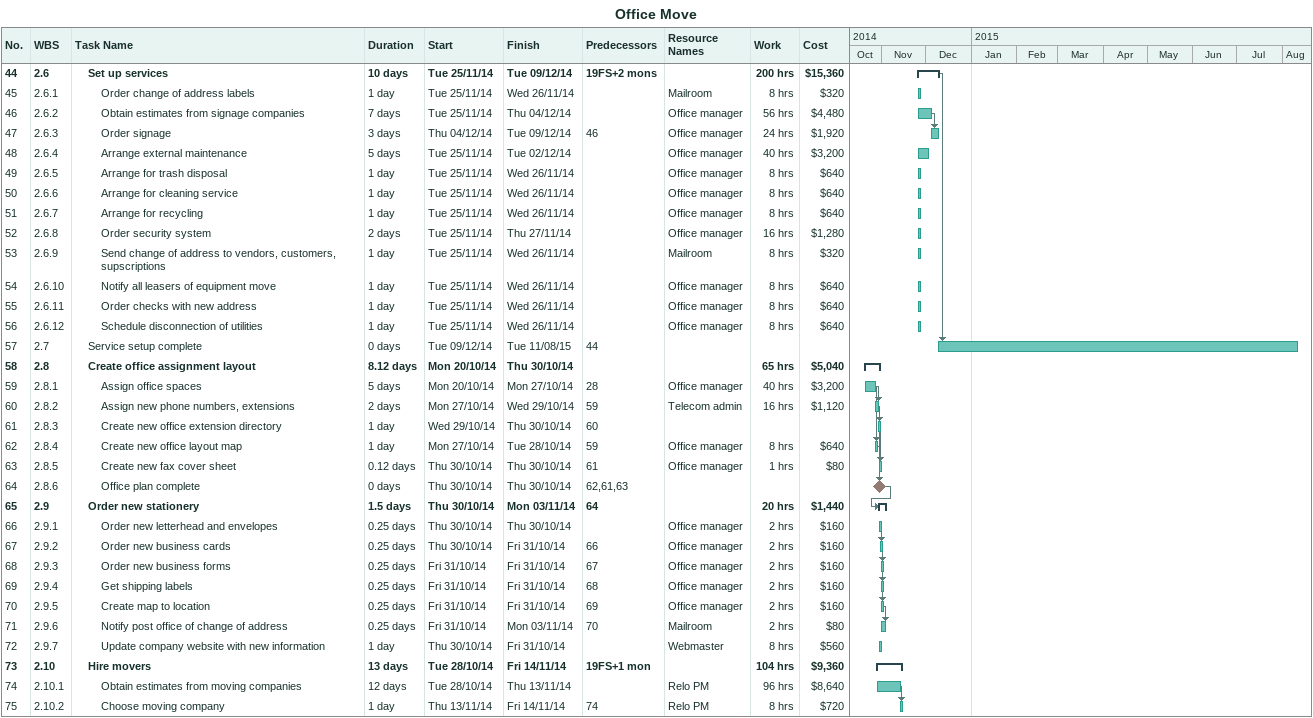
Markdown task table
Office Move

| ID | WBS | Task | Duration | Start | Finish | Predecessors | Resources | Work (h) | Cost ($) |
|---|---|---|---|---|---|---|---|---|---|
| 44 | 2.6 | **Set up services** | 10d | 2014-11-25 | 2014-12-09 | 19FS+2mo |  | 200 | 15360 |
| 45 | 2.6.1 | Order change of address labels | 1d | 2014-11-25 | 2014-11-26 |  | Mailroom | 8 | 320 |
| 46 | 2.6.2 | Obtain estimates from signage companies | 7d | 2014-11-25 | 2014-12-04 |  | Office manager | 56 | 4480 |
| 47 | 2.6.3 | Order signage | 3d | 2014-12-04 | 2014-12-09 | 46 | Office manager | 24 | 1920 |
| 48 | 2.6.4 | Arrange external maintenance | 5d | 2014-11-25 | 2014-12-02 |  | Office manager | 40 | 3200 |
| 49 | 2.6.5 | Arrange for trash disposal | 1d | 2014-11-25 | 2014-11-26 |  | Office manager | 8 | 640 |
| 50 | 2.6.6 | Arrange for cleaning service | 1d | 2014-11-25 | 2014-11-26 |  | Office manager | 8 | 640 |
| 51 | 2.6.7 | Arrange for recycling | 1d | 2014-11-25 | 2014-11-26 |  | Office manager | 8 | 640 |
| 52 | 2.6.8 | Order security system | 2d | 2014-11-25 | 2014-11-27 |  | Office manager | 16 | 1280 |
| 53 | 2.6.9 | Send change of address to vendors, customers, supscriptions | 1d | 2014-11-25 | 2014-11-26 |  | Mailroom | 8 | 320 |
| 54 | 2.6.10 | Notify all leasers of equipment move | 1d | 2014-11-25 | 2014-11-26 |  | Office manager | 8 | 640 |
| 55 | 2.6.11 | Order checks with new address | 1d | 2014-11-25 | 2014-11-26 |  | Office manager | 8 | 640 |
| 56 | 2.6.12 | Schedule disconnection of utilities | 1d | 2014-11-25 | 2014-11-26 |  | Office manager | 8 | 640 |
| 57 | 2.7 | Service setup complete | 0d | 2014-12-09 | 2015-08-11 | 44 |  |  |  |
| 58 | 2.8 | **Create office assignment layout** | 8.12d | 2014-10-20 | 2014-10-30 |  |  | 65 | 5040 |
| 59 | 2.8.1 | Assign office spaces | 5d | 2014-10-20 | 2014-10-27 | 28 | Office manager | 40 | 3200 |
| 60 | 2.8.2 | Assign new phone numbers, extensions | 2d | 2014-10-27 | 2014-10-29 | 59 | Telecom admin | 16 | 1120 |
| 61 | 2.8.3 | Create new office extension directory | 1d | 2014-10-29 | 2014-10-30 | 60 |  |  |  |
| 62 | 2.8.4 | Create new office layout map | 1d | 2014-10-27 | 2014-10-28 | 59 | Office manager | 8 | 640 |
| 63 | 2.8.5 | Create new fax cover sheet | 0.12d | 2014-10-30 | 2014-10-30 | 61 | Office manager | 1 | 80 |
| 64 | 2.8.6 | Office plan complete | 0d | 2014-10-30 | 2014-10-30 | 62, 61, 63 |  |  |  |
| 65 | 2.9 | **Order new stationery** | 1.5d | 2014-10-30 | 2014-11-03 | 64 |  | 20 | 1440 |
| 66 | 2.9.1 | Order new letterhead and envelopes | 0.25d | 2014-10-30 | 2014-10-30 |  | Office manager | 2 | 160 |
| 67 | 2.9.2 | Order new business cards | 0.25d | 2014-10-30 | 2014-10-31 | 66 | Office manager | 2 | 160 |
| 68 | 2.9.3 | Order new business forms | 0.25d | 2014-10-31 | 2014-10-31 | 67 | Office manager | 2 | 160 |
| 69 | 2.9.4 | Get shipping labels | 0.25d | 2014-10-31 | 2014-10-31 | 68 | Office manager | 2 | 160 |
| 70 | 2.9.5 | Create map to location | 0.25d | 2014-10-31 | 2014-10-31 | 69 | Office manager | 2 | 160 |
| 71 | 2.9.6 | Notify post office of change of address | 0.25d | 2014-10-31 | 2014-11-03 | 70 | Mailroom | 2 | 80 |
| 72 | 2.9.7 | Update company website with new information | 1d | 2014-10-30 | 2014-10-31 |  | Webmaster | 8 | 560 |
| 73 | 2.10 | **Hire movers** | 13d | 2014-10-28 | 2014-11-14 | 19FS+1mo |  | 104 | 9360 |
| 74 | 2.10.1 | Obtain estimates from moving companies | 12d | 2014-10-28 | 2014-11-13 |  | Relo PM | 96 | 8640 |
| 75 | 2.10.2 | Choose moving company | 1d | 2014-11-13 | 2014-11-14 | 74 | Relo PM | 8 | 720 |
